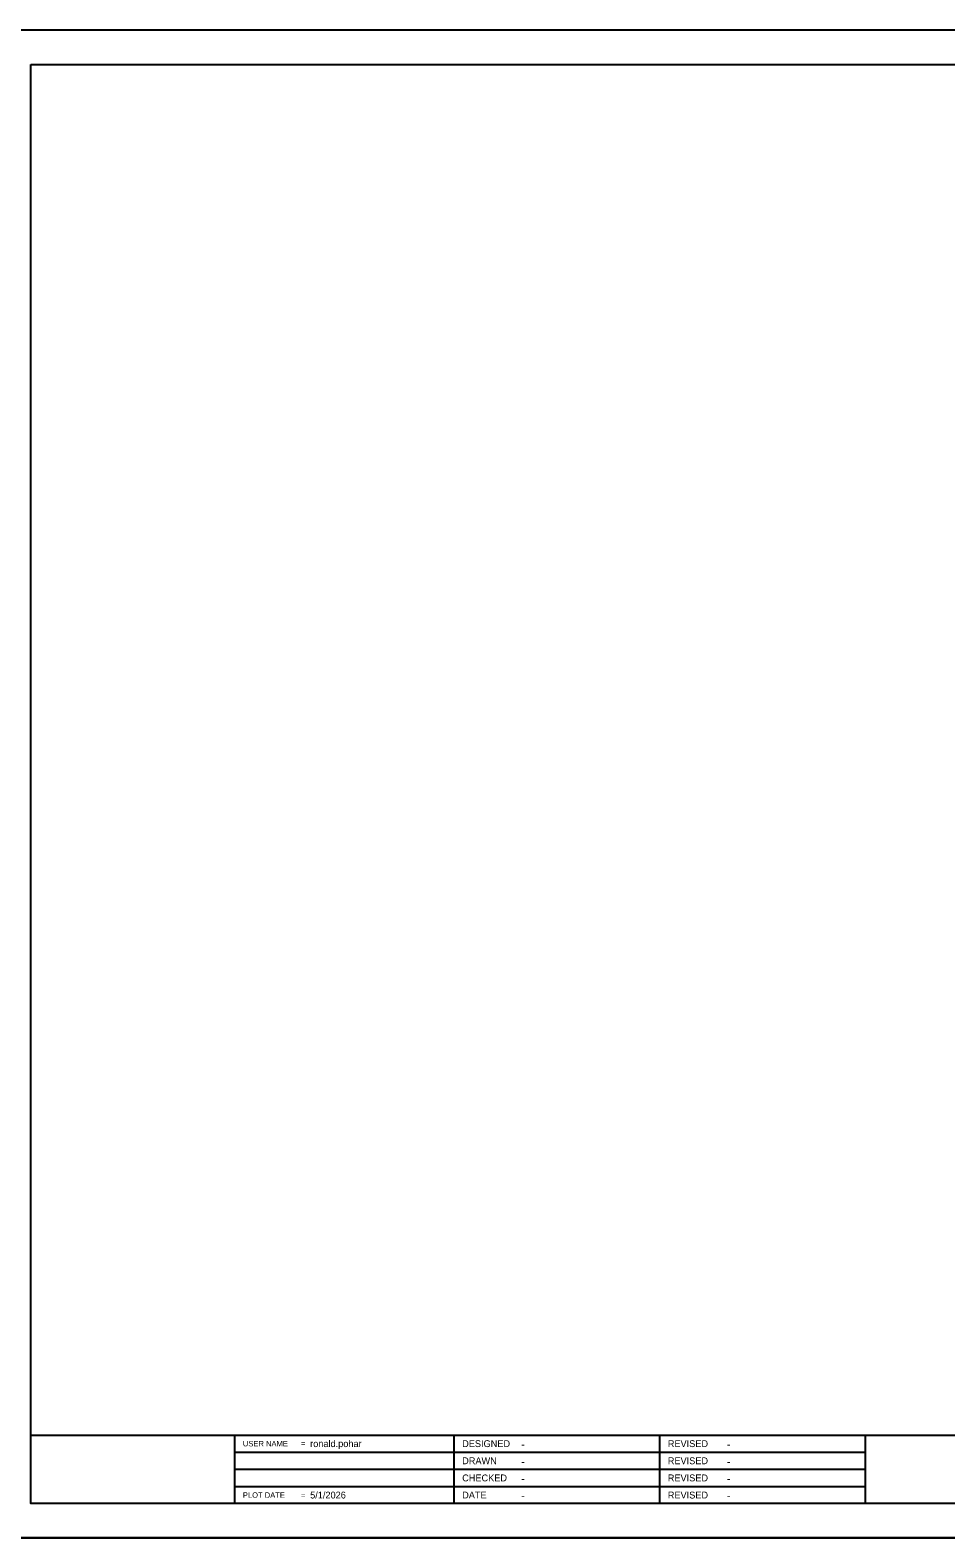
# Model space of a CAD drawing. Extents: x 2133490 to 2172050, y 2138301 to 2145980.
# Drawn here: x 2135289 to 2135957, y 2141438 to 2142538 of the extents above; entities that cross this region are included whole.
import ezdxf

# ---------------------------------------------------------------- set-up
doc = ezdxf.new("R2010")
doc.units = 0
doc.layers.add('SH_General_Details', color=7, linetype='Continuous')
doc.layers.add('SH_Printer_Plotting_Border', color=7, linetype='Continuous')

msp = doc.modelspace()

# ---------------------------------------------------------------- linework, layer by layer
at = {"layer": 'SH_General_Details'}
for p, q in [((2136889.7, 2142537.6), (2135189.7, 2142537.6)), ((2135289.7, 2141512.6), (2136864.7, 2141512.6)), ((2135438.4, 2141512.6), (2135438.4, 2141462.6)), ((2135598.4, 2141512.6), (2135598.4, 2141462.6)), ((2135748.4, 2141512.6), (2135748.4, 2141462.6)), ((2135898.4, 2141512.6), (2135898.4, 2141462.6)), ((2135438.4, 2141500.1), (2135898.4, 2141500.1)), ((2135438.4, 2141487.6), (2135898.4, 2141487.6)), ((2135438.4, 2141475.1), (2135898.4, 2141475.1)), ((2136889.7, 2141437.6), (2135189.7, 2141437.6))]:
    msp.add_line(p, q, dxfattribs=at)
msp.add_lwpolyline([(2135289.7, 2142512.6), (2136864.7, 2142512.6), (2136864.7, 2141462.6), (2135289.7, 2141462.6)], close=True, dxfattribs=at)
at = {"layer": 'SH_Printer_Plotting_Border'}
msp.add_lwpolyline([(2135189.7, 2141437.6), (2136889.7, 2141437.6), (2136889.7, 2142537.6), (2135189.7, 2142537.6)], close=True, dxfattribs=at)

# ---------------------------------------------------------------- texts
at = {"layer": 'SH_General_Details'}
for s, height, p in [('USER NAME', 4, (2135444.4, 2141504.3)), ('=', 4, (2135486.8, 2141504.3)), ('ronald.pohar', 5, (2135493.5, 2141503.8)), ('DESIGNED', 5, (2135604.4, 2141503.8)), ('-', 6, (2135647.4, 2141502.8)), ('REVISED', 5, (2135754.4, 2141503.8)), ('-', 6, (2135797.4, 2141502.8)), ('DRAWN', 5, (2135604.4, 2141491.3)), ('-', 6, (2135647.4, 2141490.3)), ('REVISED', 5, (2135754.4, 2141491.3)), ('-', 6, (2135797.4, 2141490.3)), ('CHECKED', 5, (2135604.4, 2141478.8)), ('-', 6, (2135647.4, 2141477.8)), ('REVISED', 5, (2135754.4, 2141478.8)), ('-', 6, (2135797.4, 2141477.8)), ('PLOT DATE', 4, (2135444.4, 2141466.8)), ('=', 4, (2135486.8, 2141466.8)), ('5/1/2026', 5, (2135493.5, 2141466.3)), ('DATE', 5, (2135604.4, 2141466.3)), ('REVISED', 5, (2135754.4, 2141466.3)), ('-', 6, (2135647.4, 2141465.3)), ('-', 6, (2135797.4, 2141465.3))]:
    msp.add_text(s, height=height, dxfattribs=at).set_placement(p)

doc.saveas('drawing.dxf')
